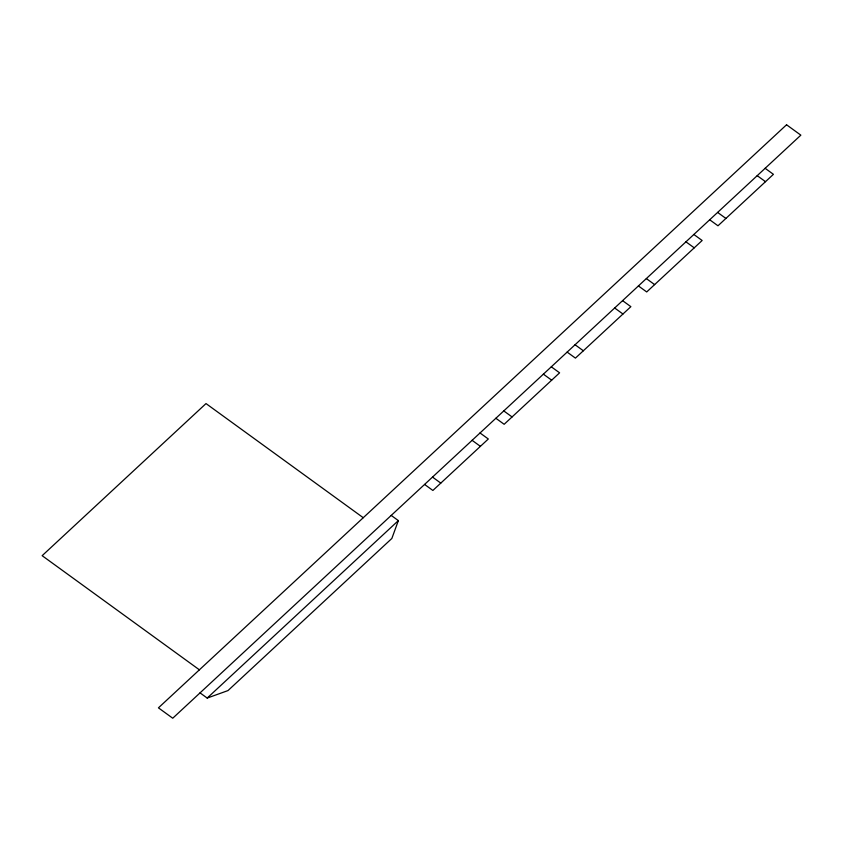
<?xml version="1.0" encoding="UTF-8"?>
<svg xmlns="http://www.w3.org/2000/svg" width="843" height="843" viewBox="0 0 843 843"><rect width="100%" height="100%" fill="white"/><g stroke="black" fill="none" stroke-linecap="round" stroke-linejoin="round"><path stroke-width="1.26" d="M391.215 515.421L398.36 520.605L391.847 538.466L228 690.575L207.199 698.067L200.044 692.872M207.199 698.067L398.36 520.605M765.128 168.305L773.421 174.322L717.983 225.787L709.69 219.77M757.214 175.66L765.507 181.677M717.614 212.415L725.907 218.432M693.852 234.47L702.145 240.497L646.707 291.952L638.414 285.935M685.939 241.825L694.232 247.842M646.339 278.58L654.632 284.607M622.577 300.645L630.87 306.662L575.432 358.117L567.139 352.1M614.652 307.99L622.945 314.007M575.063 344.755L583.356 350.772M551.301 366.81L559.594 372.827L504.156 424.292L495.863 418.265M543.377 374.155L551.67 380.172M503.777 410.92L512.07 416.937M480.025 432.975L488.318 438.992L432.88 490.457L424.587 484.44M472.101 440.32L480.394 446.347M432.501 477.085L440.794 483.102M363.259 517.718L206.008 403.576L42.15 555.685L199.401 669.827M786.551 124.775L158.442 707.846L172.741 718.225L800.85 135.154L786.551 124.775"/></g></svg>
